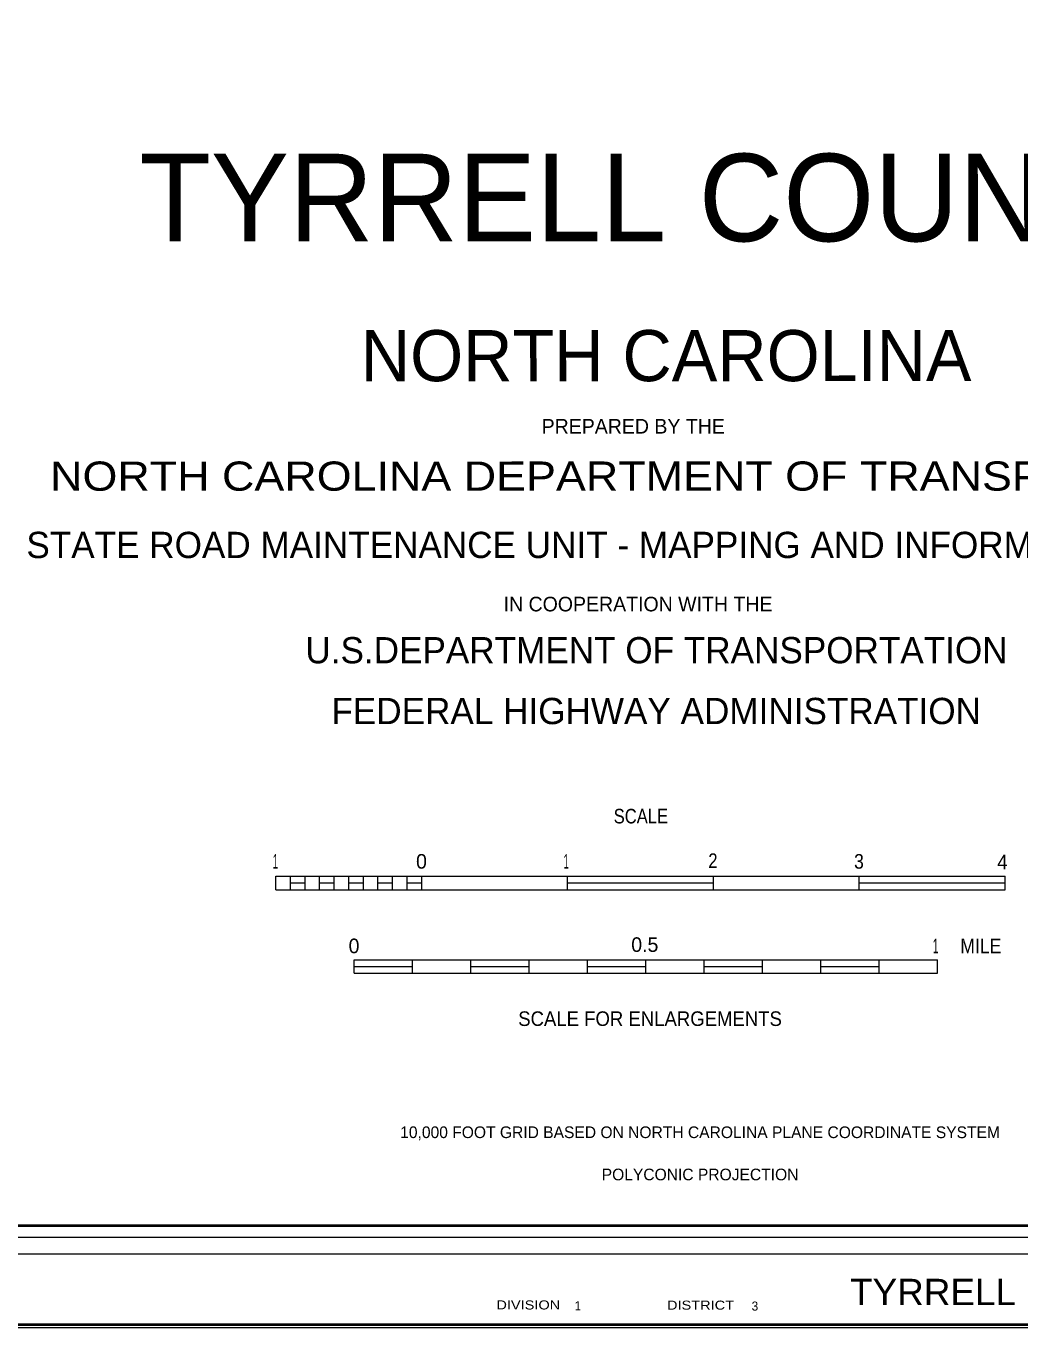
# Model space of a CAD drawing. Extents: x 813394 to 910024, y 204153 to 260550.
# Drawn here: x 892715 to 903683, y 204153 to 218513 of the extents above; entities that cross this region are included whole.
import ezdxf
from ezdxf.enums import TextEntityAlignment as Align

# ---------------------------------------------------------------- set-up
doc = ezdxf.new("R2010")
doc.units = 0
doc.header["$LTSCALE"] = 69
doc.layers.add('1', color=7, linetype='Continuous', lineweight=25)
doc.layers.add('20', color=7, linetype='Continuous', lineweight=40)
doc.layers.add('12', color=7, linetype='Continuous')

msp = doc.modelspace()

# ---------------------------------------------------------------- linework, layer by layer
at = {"layer": '1', "lineweight": 13}
msp.add_lwpolyline([(910024.19, 204153.04), (813393.55, 204153.04), (813393.55, 260550.09), (910024.19, 260550.09)], close=True, dxfattribs=at)
at = {"layer": '20', "lineweight": 13}
for p, q in [((895471.86, 209136.93), (897081.2, 209136.93)), ((895471.86, 208987.18), (895471.86, 209136.93)), ((895632.79, 208987.18), (895632.79, 209136.93)), ((895793.73, 208987.18), (895793.73, 209136.93)), ((895954.66, 208987.18), (895954.66, 209136.93)), ((896115.59, 208987.18), (896115.59, 209136.93)), ((896276.53, 208987.18), (896276.53, 209136.93)), ((896437.46, 208987.18), (896437.46, 209136.93)), ((896598.4, 208987.18), (896598.4, 209136.93)), ((896759.33, 208987.18), (896759.33, 209136.93)), ((896920.27, 208987.18), (896920.27, 209136.93)), ((897081.2, 208987.18), (897081.2, 209136.93)), ((897081.2, 209136.93), (898690.55, 209136.93)), ((898690.55, 208987.18), (898690.55, 209136.93)), ((900299.89, 208987.18), (900299.89, 209136.93)), ((901909.23, 208987.18), (901909.23, 209136.93)), ((903518.58, 208987.18), (903518.58, 209136.93)), ((895471.86, 208987.18), (897081.2, 208987.18)), ((895632.79, 209062.05), (895793.73, 209062.05)), ((895954.66, 209062.05), (896115.59, 209062.05)), ((896276.53, 209062.05), (896437.46, 209062.05)), ((896598.4, 209062.05), (896759.33, 209062.05)), ((896920.27, 209062.05), (897081.2, 209062.05)), ((897081.2, 208987.18), (898690.55, 208987.18)), ((898690.55, 209062.05), (900299.89, 209062.05)), ((901909.23, 209062.05), (903518.58, 209062.05)), ((896334.37, 208065.27), (896334.37, 208215.02)), ((896978.11, 208065.27), (896978.11, 208215.02)), ((897621.85, 208065.27), (897621.85, 208215.02)), ((898265.59, 208065.27), (898265.59, 208215.02)), ((898909.32, 208065.27), (898909.32, 208215.02)), ((899553.06, 208065.27), (899553.06, 208215.02)), ((900196.8, 208065.27), (900196.8, 208215.02)), ((900840.54, 208065.27), (900840.54, 208215.02)), ((901484.27, 208065.27), (901484.27, 208215.02)), ((902128.01, 208065.27), (902128.01, 208215.02)), ((902771.75, 208065.27), (902771.75, 208215.02)), ((896334.37, 208140.15), (896978.11, 208140.15)), ((897621.85, 208140.15), (898265.59, 208140.15)), ((898909.32, 208140.15), (899553.06, 208140.15)), ((900196.8, 208140.15), (900840.54, 208140.15)), ((901484.27, 208140.15), (902128.01, 208140.15)), ((896334.37, 208065.27), (896978.11, 208065.27)), ((896978.11, 208065.27), (897621.85, 208065.27)), ((897621.85, 208065.27), (898265.59, 208065.27)), ((898265.59, 208065.27), (898909.32, 208065.27)), ((898909.32, 208065.27), (899553.06, 208065.27)), ((899553.06, 208065.27), (900196.8, 208065.27)), ((900196.8, 208065.27), (900840.54, 208065.27)), ((900840.54, 208065.27), (901484.27, 208065.27)), ((901484.27, 208065.27), (902128.01, 208065.27)), ((902128.01, 208065.27), (902771.75, 208065.27))]:
    msp.add_line(p, q, dxfattribs=at)
at = {"layer": '20'}
for points in [[(813428.55, 260515.08), (909989.19, 260515.08), (909989.19, 204188.04), (813428.55, 204188.04)], [(816616.4, 259406.12), (909063.69, 259406.12), (909063.69, 205279.76), (816616.4, 205279.76)]]:
    msp.add_lwpolyline(points, close=True, dxfattribs=at)
at = {"layer": '20', "lineweight": 13}
msp.add_lwpolyline([(816307.21, 259731.59), (816307.21, 204970.48), (816485.77, 205149.15), (816485.77, 259536.76), (909194.29, 259536.76), (909194.29, 205149.15), (816485.77, 205149.15), (816307.21, 204970.48), (909372.87, 204970.48), (909372.87, 259731.59)], close=True, dxfattribs=at)
for points in [[(898690.55, 209136.93), (900299.89, 209136.93), (901909.23, 209136.93), (903518.58, 209136.93)], [(898690.55, 208987.18), (900299.89, 208987.18), (901909.23, 208987.18), (903518.58, 208987.18)], [(896334.37, 208215.02), (896978.11, 208215.02), (897621.85, 208215.02), (898265.59, 208215.02), (898909.32, 208215.02), (899553.06, 208215.02), (900196.8, 208215.02), (900840.54, 208215.02), (901484.27, 208215.02), (902128.01, 208215.02), (902771.75, 208215.02)]]:
    msp.add_lwpolyline(points, dxfattribs=at)

# ---------------------------------------------------------------- texts
at = {"layer": '12'}
msp.add_text('    TYRRELL COUNTY    ', height=965.6, dxfattribs=at).set_placement((899778.23, 216138.26), align=Align.CENTER)
for s, height, rotation, p in [('NORTH CAROLINA', 563.3, 0.007, (899778.26, 214595.56)), ('PREPARED BY THE', 161, 0.006, (899415.48, 214017.77)), ('STATE ROAD MAINTENANCE UNIT - MAPPING AND INFORMATION SECTION', 289.7, 0.002, (899778.64, 212644.76)), ('IN COOPERATION WITH THE', 161, 0.007, (899468.21, 212056.68)), ('U.S.DEPARTMENT OF TRANSPORTATION', 289.7, 0.006, (899671.98, 211483.67)), ('FEDERAL HIGHWAY ADMINISTRATION', 289.7, 0.006, (899668.56, 210812.94))]:
    msp.add_text(s, height=height, rotation=rotation, dxfattribs=at).set_placement(p, align=Align.CENTER)
at = {"layer": '12', "width": 1.15}
msp.add_text('NORTH CAROLINA DEPARTMENT OF TRANSPORTATION', height=321.8, rotation=0.007, dxfattribs=at).set_placement((899730.67, 213388.03), align=Align.CENTER)
at = {"layer": '20'}
for s, height, width, p in [('SCALE', 161, 0.85, (899499.63, 209717.74)), ('1', 161, 0.5, (895467.18, 209218.93)), ('1', 161, 0.5, (898675.8, 209218.93)), ('2', 161, 0.85, (900294.56, 209226.15)), ('3', 161, 0.9, (901906.09, 209218.93)), ('4', 161, 0.95, (903488.72, 209211.7)), ('1', 161, 0.5, (902751.6, 208286.35)), ('MILE', 161, 0.9, (903250.24, 208286.65)), ('SCALE FOR ENLARGEMENTS', 161, 0.95, (899600.8, 207483.91)), ('TYRRELL COUNTY     ', 289.7, 1.05, (903921.01, 204405.34)), ('DIVISION', 100, 1.2, (898257.52, 204357)), ('DISTRICT', 100, 1.2, (900157.89, 204354.7))]:
    msp.add_text(s, height=height, dxfattribs=dict(at, width=width)).set_placement(p, align=Align.CENTER)
for s, p in [('0', (897078.72, 209218.93)), ('0', (896334.37, 208286.35)), ('0.5', (899542.99, 208300.81))]:
    msp.add_text(s, height=161, dxfattribs=at).set_placement(p, align=Align.CENTER)
for s, rotation, p in [('10,000 FOOT GRID BASED ON NORTH CAROLINA PLANE COORDINATE SYSTEM', 359.995, (900152.66, 206247.16)), ('POLYCONIC PROJECTION', 0.001, (900152.83, 205781.39))]:
    msp.add_text(s, height=128.7, rotation=rotation, dxfattribs=at).set_placement(p, align=Align.CENTER)
at = {"layer": '20', "width": 0.95}
msp.add_text(' 1', height=100, dxfattribs=at).set_placement((898733.25, 204347.75))
at = {"layer": '20'}
msp.add_text(' 3', height=100, dxfattribs=at).set_placement((900682.98, 204344.3))

doc.saveas('drawing.dxf')
